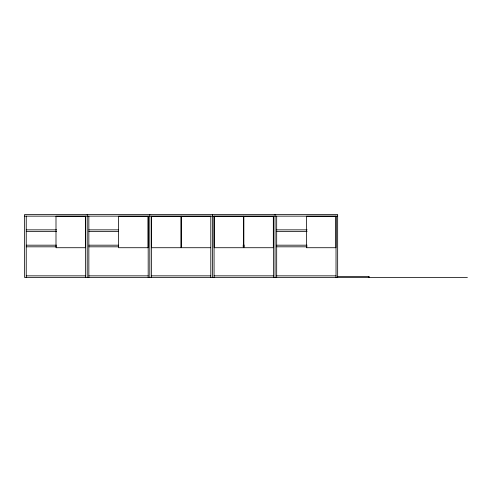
<?xml version="1.0" encoding="UTF-8"?>
<svg xmlns="http://www.w3.org/2000/svg" width="492" height="492" viewBox="0 0 492 492"><rect width="100%" height="100%" fill="white"/><g stroke="black" fill="none" stroke-linecap="round" stroke-linejoin="round"><path stroke-width="0.74" d="M24.6 216.148L337.66 216.148M210.711 216.234L181.222 216.234L181.222 247.722L210.711 247.722M26.236 229.85L56.666 229.85M88.843 229.85L118.517 229.85M276.682 229.85L307.113 229.85M26.236 231.48L56.666 231.48M88.843 231.48L118.517 231.48M276.682 231.48L307.113 231.48M26.236 245.182L56.666 245.182M88.843 245.182L118.517 245.182M242.98 245.182L244.499 245.182M276.682 245.182L307.113 245.182M26.236 246.818L56.666 246.818M88.843 246.818L118.517 246.818M242.98 246.818L244.499 246.818M276.682 246.818L307.113 246.818M26.236 275.852L85.577 275.852M88.843 275.852L148.19 275.852M151.456 275.852L210.804 275.852M214.069 275.852L273.411 275.852M276.682 275.852L336.024 275.852M337.174 276.424L369.172 276.424L369.184 277.488M467.4 277.488L24.6 277.488L24.6 214.512L337.66 214.512L337.66 277.488M368.367 276.424L368.367 277.488M336.024 216.148L336.024 277.488M276.682 216.148L276.682 277.488M275.046 214.512L275.046 277.488M273.411 216.148L273.411 277.488M214.069 216.148L214.069 277.488M212.433 214.512L212.433 277.488M210.804 216.148L210.804 277.488M151.456 216.148L151.456 277.488M149.82 214.512L149.82 277.488M148.19 216.148L148.19 277.488M88.843 216.148L88.843 277.488M87.213 214.512L87.213 277.488M85.577 216.148L85.577 277.488M26.236 216.148L26.236 277.488M85.485 216.234L55.996 216.234L55.996 247.722L85.485 247.722L85.485 216.234M148.098 216.234L118.609 216.234L118.609 247.722L148.098 247.722L148.098 216.234M181.038 216.234L151.548 216.234L151.548 247.722L181.038 247.722L181.038 216.234M243.651 216.234L214.161 216.234L214.161 247.722L243.651 247.722L243.651 216.234M273.324 216.234L243.829 216.234L243.829 247.722L273.324 247.722L273.324 216.234M335.931 216.234L306.442 216.234L306.442 247.722L335.931 247.722L335.931 216.234"/></g></svg>
